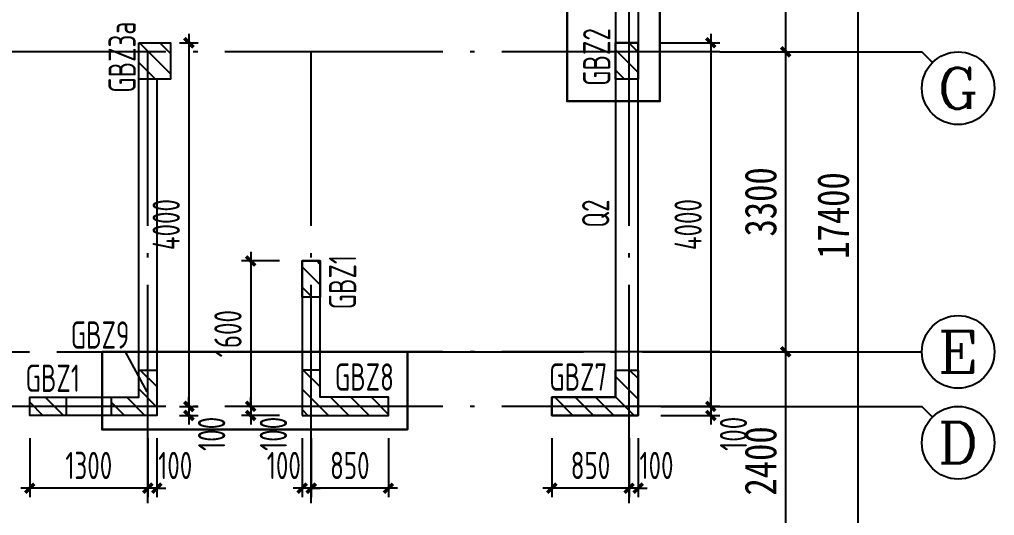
# Model space of a CAD drawing. Extents: x -144902 to 588294, y -160863 to 65494.
# Drawn here: x 22089 to 32827, y -118918 to -113462 of the extents above; entities that cross this region are included whole.
import ezdxf
from ezdxf.enums import TextEntityAlignment as Align

# ---------------------------------------------------------------- set-up
doc = ezdxf.new("R2010")
doc.units = 0
doc.header["$LTSCALE"] = 100
doc.linetypes.add('ACAD_ISO04W100', pattern=[30.5, 24, -3, 0.5, -3])
doc.layers.get('0').update_dxf_attribs({"linetype": 'CONTINUOUS'})
doc.layers.get('Defpoints').update_dxf_attribs({"linetype": 'CONTINUOUS'})
for name, color, linetype in [('AXIS', 3, 'CONTINUOUS'), ('AXIS_TEXT', 7, 'CONTINUOUS'), ('colu', 255, 'CONTINUOUS'), ('DIM', 3, 'CONTINUOUS'), ('DOTE', 253, 'ACAD_ISO04W100'), ('hatch1', 253, 'CONTINUOUS'), ('TEXT', 7, 'CONTINUOUS'), ('THIN', 7, 'CONTINUOUS'), ('剪力墙身标注', 7, 'CONTINUOUS'), ('砼墙', 3, 'CONTINUOUS'), ('门', 174, 'CONTINUOUS')]:
    doc.layers.add(name, color=color, linetype=linetype)
doc.styles.add('_HZTXT', font='complex.shx', dxfattribs={"width": 0.7, "bigfont": 'tssdchn.shx'})
doc.styles.add('COMPLEX', font='COMPLEX')
doc.styles.add('DIM_FONT', font='SIMHEI.TTF', dxfattribs={"width": 0.8})
doc.styles.get("Standard").update_dxf_attribs({"font": 'tssdeng.shx', "width": 0.7, "bigfont": 'tssdchn.shx'})
doc.styles.add('TSSD_Dimension', font='Tssdeng.shx', dxfattribs={"width": 0.7, "bigfont": 'tssdchn.shx'})
doc.dimstyles.new('_TCH_ARCH&&100', dxfattribs={"dimtxt": 350, "dimasz": 100, "dimexe": 250, "dimexo": 300, "dimgap": 100, "dimtad": 1, "dimdec": 0, "dimzin": 0, "dimdsep": 46, "dimtxsty": 'DIM_FONT', "dimblk": 'ARCHTICK', "dimcen": 0.09, "dimclrt": 7, "dimazin": 2, "dimtfac": 1, "dimtdec": 0, "dimtix": 1, "dimtmove": 2, "dimatfit": 3, "dimfxl": 1, "dimtolj": 1, "dimtzin": 0, "dimarcsym": 0})
doc.dimstyles.new('TSSD_100_100', dxfattribs={"dimtxt": 300, "dimasz": 100, "dimexe": 100, "dimexo": 250, "dimgap": 100, "dimtad": 1, "dimdec": 0, "dimzin": 0, "dimdsep": 46, "dimtxsty": 'TSSD_Dimension', "dimblk": 'ARCHTICK', "dimcen": 0, "dimdle": 100, "dimclrt": 7, "dimadec": 0, "dimazin": 0, "dimtfac": 1, "dimtdec": 0, "dimtix": 1, "dimtmove": 2, "dimatfit": 3, "dimfxl": 1, "dimtolj": 1, "dimtzin": 0, "dimarcsym": 0})
pattern_1 = [(135, (17084.77, -33305.15), (112.2532, 112.2532), [])]

# ---------------------------------------------------------------- blocks, each defined once
blk = doc.blocks.new('_ArchTick')
at = {"color": 0, "linetype": 'ByBlock', "const_width": 0.4}
blk.add_lwpolyline([(-0.5, -0.5), (0.5, 0.5)], dxfattribs=at)
blk = doc.blocks.new('*D1001')
at = {"layer": 'Defpoints', "color": 0}
for p in [(23502, -117818), (23602, -117818), (23502, -118618)]:
    blk.add_point(p, dxfattribs=at)
at = {"layer": 'DIM', "color": 0, "lineweight": -2}
for p, q in [((23502, -118068), (23502, -118718)), ((23602, -118068), (23602, -118718)), ((23502, -118618), (23402, -118618)), ((23602, -118618), (23502, -118618)), ((23602, -118618), (23702, -118618))]:
    blk.add_line(p, q, dxfattribs=at)
at = {"layer": 'DIM', "color": 0, "lineweight": -2, "xscale": 100, "yscale": 100, "zscale": 100}
blk.add_blockref('_ArchTick', (23502, -118618), dxfattribs=at)
at = {"layer": 'DIM', "color": 0, "lineweight": -2, "xscale": 100, "yscale": 100, "zscale": 100, "rotation": 180}
blk.add_blockref('_ArchTick', (23602, -118618), dxfattribs=at)
at = {"layer": 'DIM', "color": 7, "insert": (23804, -118368), "char_height": 300, "attachment_point": 5, "style": 'TSSD_Dimension'}
blk.add_mtext('\\A1;100', dxfattribs=at)
blk = doc.blocks.new('*D1002')
at = {"layer": 'Defpoints', "color": 0}
for p in [(22202, -117818), (23502, -117818), (22202, -118618)]:
    blk.add_point(p, dxfattribs=at)
at = {"layer": 'DIM', "color": 0, "lineweight": -2}
for p, q in [((22202, -118068), (22202, -118718)), ((23502, -118068), (23502, -118718)), ((23602, -118618), (22102, -118618))]:
    blk.add_line(p, q, dxfattribs=at)
at = {"layer": 'DIM', "color": 0, "lineweight": -2, "xscale": 100, "yscale": 100, "zscale": 100, "rotation": 180}
blk.add_blockref('_ArchTick', (22202, -118618), dxfattribs=at)
at = {"layer": 'DIM', "color": 0, "lineweight": -2, "xscale": 100, "yscale": 100, "zscale": 100}
blk.add_blockref('_ArchTick', (23502, -118618), dxfattribs=at)
at = {"layer": 'DIM', "color": 7, "insert": (22852, -118368), "char_height": 300, "attachment_point": 5, "style": 'TSSD_Dimension'}
blk.add_mtext('\\A1;1300', dxfattribs=at)
blk = doc.blocks.new('*D1003')
at = {"layer": 'Defpoints', "color": 0}
for p in [(25202, -116118), (24635, -117718), (25202, -117718)]:
    blk.add_point(p, dxfattribs=at)
at = {"layer": 'DIM', "color": 0, "lineweight": -2}
for p, q in [((24635, -116018), (24635, -117818)), ((24952, -116118), (24535, -116118)), ((24952, -117718), (24535, -117718))]:
    blk.add_line(p, q, dxfattribs=at)
at = {"layer": 'DIM', "color": 0, "lineweight": -2, "xscale": 100, "yscale": 100, "zscale": 100}
for p, rotation in [((24635, -116118), 90), ((24635, -117718), 270)]:
    blk.add_blockref('_ArchTick', p, dxfattribs=dict(at, rotation=rotation))
at = {"layer": 'DIM', "color": 7, "insert": (24385, -116918), "char_height": 300, "attachment_point": 5, "rotation": 90, "style": 'TSSD_Dimension'}
blk.add_mtext('\\A1;1600', dxfattribs=at)
blk = doc.blocks.new('*D1004')
at = {"layer": 'Defpoints', "color": 0}
for p in [(25302, -117818), (26152, -117818), (25302, -118618)]:
    blk.add_point(p, dxfattribs=at)
at = {"layer": 'DIM', "color": 0, "lineweight": -2}
for p, q in [((25302, -118068), (25302, -118718)), ((26152, -118068), (26152, -118718)), ((26252, -118618), (25202, -118618))]:
    blk.add_line(p, q, dxfattribs=at)
at = {"layer": 'DIM', "color": 0, "lineweight": -2, "xscale": 100, "yscale": 100, "zscale": 100, "rotation": 180}
blk.add_blockref('_ArchTick', (25302, -118618), dxfattribs=at)
at = {"layer": 'DIM', "color": 0, "lineweight": -2, "xscale": 100, "yscale": 100, "zscale": 100}
blk.add_blockref('_ArchTick', (26152, -118618), dxfattribs=at)
at = {"layer": 'DIM', "color": 7, "insert": (25727, -118368), "char_height": 300, "attachment_point": 5, "style": 'TSSD_Dimension'}
blk.add_mtext('\\A1;850', dxfattribs=at)
blk = doc.blocks.new('*D1005')
at = {"layer": 'Defpoints', "color": 0}
for p in [(25202, -117818), (25302, -117818), (25202, -118618)]:
    blk.add_point(p, dxfattribs=at)
at = {"layer": 'DIM', "color": 0, "lineweight": -2}
for p, q in [((25202, -118068), (25202, -118718)), ((25302, -118068), (25302, -118718)), ((25202, -118618), (25102, -118618)), ((25302, -118618), (25202, -118618)), ((25302, -118618), (25402, -118618))]:
    blk.add_line(p, q, dxfattribs=at)
at = {"layer": 'DIM', "color": 0, "lineweight": -2, "xscale": 100, "yscale": 100, "zscale": 100}
blk.add_blockref('_ArchTick', (25202, -118618), dxfattribs=at)
at = {"layer": 'DIM', "color": 0, "lineweight": -2, "xscale": 100, "yscale": 100, "zscale": 100, "rotation": 180}
blk.add_blockref('_ArchTick', (25302, -118618), dxfattribs=at)
at = {"layer": 'DIM', "color": 7, "insert": (25000, -118368), "char_height": 300, "attachment_point": 5, "style": 'TSSD_Dimension'}
blk.add_mtext('\\A1;100', dxfattribs=at)
blk = doc.blocks.new('*D1006')
at = {"layer": 'Defpoints', "color": 0}
for p in [(28902, -113718), (28902, -117718), (29702, -117718)]:
    blk.add_point(p, dxfattribs=at)
at = {"layer": 'DIM', "color": 0, "lineweight": -2}
for p, q in [((29702, -113618), (29702, -117818)), ((29152, -113718), (29802, -113718)), ((29152, -117718), (29802, -117718))]:
    blk.add_line(p, q, dxfattribs=at)
at = {"layer": 'DIM', "color": 0, "lineweight": -2, "xscale": 100, "yscale": 100, "zscale": 100}
for p, rotation in [((29702, -113718), 90), ((29702, -117718), 270)]:
    blk.add_blockref('_ArchTick', p, dxfattribs=dict(at, rotation=rotation))
at = {"layer": 'DIM', "color": 7, "insert": (29452, -115718), "char_height": 300, "attachment_point": 5, "rotation": 90, "style": 'TSSD_Dimension'}
blk.add_mtext('\\A1;4000', dxfattribs=at)
blk = doc.blocks.new('*D1007')
at = {"layer": 'Defpoints', "color": 0}
for p in [(28802, -117818), (28902, -117818), (28802, -118618)]:
    blk.add_point(p, dxfattribs=at)
at = {"layer": 'DIM', "color": 0, "lineweight": -2}
for p, q in [((28802, -118068), (28802, -118718)), ((28902, -118068), (28902, -118718)), ((28802, -118618), (28702, -118618)), ((28902, -118618), (28802, -118618)), ((28902, -118618), (29002, -118618))]:
    blk.add_line(p, q, dxfattribs=at)
at = {"layer": 'DIM', "color": 0, "lineweight": -2, "xscale": 100, "yscale": 100, "zscale": 100}
blk.add_blockref('_ArchTick', (28802, -118618), dxfattribs=at)
at = {"layer": 'DIM', "color": 0, "lineweight": -2, "xscale": 100, "yscale": 100, "zscale": 100, "rotation": 180}
blk.add_blockref('_ArchTick', (28902, -118618), dxfattribs=at)
at = {"layer": 'DIM', "color": 7, "insert": (29104, -118368), "char_height": 300, "attachment_point": 5, "style": 'TSSD_Dimension'}
blk.add_mtext('\\A1;100', dxfattribs=at)
blk = doc.blocks.new('*D1008')
at = {"layer": 'Defpoints', "color": 0}
for p in [(27952, -117818), (28802, -117818), (27952, -118618)]:
    blk.add_point(p, dxfattribs=at)
at = {"layer": 'DIM', "color": 0, "lineweight": -2}
for p, q in [((27952, -118068), (27952, -118718)), ((28802, -118068), (28802, -118718)), ((28902, -118618), (27852, -118618))]:
    blk.add_line(p, q, dxfattribs=at)
at = {"layer": 'DIM', "color": 0, "lineweight": -2, "xscale": 100, "yscale": 100, "zscale": 100, "rotation": 180}
blk.add_blockref('_ArchTick', (27952, -118618), dxfattribs=at)
at = {"layer": 'DIM', "color": 0, "lineweight": -2, "xscale": 100, "yscale": 100, "zscale": 100}
blk.add_blockref('_ArchTick', (28802, -118618), dxfattribs=at)
at = {"layer": 'DIM', "color": 7, "insert": (28377, -118368), "char_height": 300, "attachment_point": 5, "style": 'TSSD_Dimension'}
blk.add_mtext('\\A1;850', dxfattribs=at)
blk = doc.blocks.new('*D1013')
at = {"layer": 'Defpoints', "color": 0}
for p in [(28902, -117718), (28902, -117818), (29702, -117818)]:
    blk.add_point(p, dxfattribs=at)
at = {"layer": 'DIM', "color": 0, "lineweight": -2}
for p, q in [((29702, -117718), (29702, -117618)), ((29152, -117718), (29802, -117718)), ((29702, -117718), (29702, -117818)), ((29152, -117818), (29802, -117818)), ((29702, -117818), (29702, -117918))]:
    blk.add_line(p, q, dxfattribs=at)
at = {"layer": 'DIM', "color": 0, "lineweight": -2, "xscale": 100, "yscale": 100, "zscale": 100}
for p, rotation in [((29702, -117718), 270), ((29702, -117818), 90)]:
    blk.add_blockref('_ArchTick', p, dxfattribs=dict(at, rotation=rotation))
at = {"layer": 'DIM', "color": 7, "insert": (29952, -118020), "char_height": 300, "attachment_point": 5, "rotation": 90, "style": 'TSSD_Dimension'}
blk.add_mtext('\\A1;100', dxfattribs=at)
blk = doc.blocks.new('*D1014')
at = {"layer": 'Defpoints', "color": 0}
for p in [(25202, -117718), (24635, -117818), (25202, -117818)]:
    blk.add_point(p, dxfattribs=at)
at = {"layer": 'DIM', "color": 0, "lineweight": -2}
for p, q in [((24635, -117718), (24635, -117618)), ((24952, -117718), (24535, -117718)), ((24635, -117718), (24635, -117818)), ((24952, -117818), (24535, -117818)), ((24635, -117818), (24635, -117918))]:
    blk.add_line(p, q, dxfattribs=at)
at = {"layer": 'DIM', "color": 0, "lineweight": -2, "xscale": 100, "yscale": 100, "zscale": 100}
for p, rotation in [((24635, -117718), 270), ((24635, -117818), 90)]:
    blk.add_blockref('_ArchTick', p, dxfattribs=dict(at, rotation=rotation))
at = {"layer": 'DIM', "color": 7, "insert": (24885, -118020), "char_height": 300, "attachment_point": 5, "rotation": 90, "style": 'TSSD_Dimension'}
blk.add_mtext('\\A1;100', dxfattribs=at)
blk = doc.blocks.new('*D1015')
at = {"layer": 'Defpoints', "color": 0}
for p in [(23602, -113718), (23602, -117718), (23955, -117718)]:
    blk.add_point(p, dxfattribs=at)
at = {"layer": 'DIM', "color": 0, "lineweight": -2}
for p, q in [((23955, -113618), (23955, -117818)), ((23852, -113718), (24055, -113718)), ((23852, -117718), (24055, -117718))]:
    blk.add_line(p, q, dxfattribs=at)
at = {"layer": 'DIM', "color": 0, "lineweight": -2, "xscale": 100, "yscale": 100, "zscale": 100}
for p, rotation in [((23955, -113718), 90), ((23955, -117718), 270)]:
    blk.add_blockref('_ArchTick', p, dxfattribs=dict(at, rotation=rotation))
at = {"layer": 'DIM', "color": 7, "insert": (23705, -115718), "char_height": 300, "attachment_point": 5, "rotation": 90, "style": 'TSSD_Dimension'}
blk.add_mtext('\\A1;4000', dxfattribs=at)
blk = doc.blocks.new('*D1016')
at = {"layer": 'Defpoints', "color": 0}
for p in [(23602, -117718), (23602, -117818), (23955, -117818)]:
    blk.add_point(p, dxfattribs=at)
at = {"layer": 'DIM', "color": 0, "lineweight": -2}
for p, q in [((23955, -117718), (23955, -117618)), ((23852, -117718), (24055, -117718)), ((23955, -117718), (23955, -117818)), ((23852, -117818), (24055, -117818)), ((23955, -117818), (23955, -117918))]:
    blk.add_line(p, q, dxfattribs=at)
at = {"layer": 'DIM', "color": 0, "lineweight": -2, "xscale": 100, "yscale": 100, "zscale": 100}
for p, rotation in [((23955, -117718), 270), ((23955, -117818), 90)]:
    blk.add_blockref('_ArchTick', p, dxfattribs=dict(at, rotation=rotation))
at = {"layer": 'DIM', "color": 7, "insert": (24205, -118020), "char_height": 300, "attachment_point": 5, "rotation": 90, "style": 'TSSD_Dimension'}
blk.add_mtext('\\A1;100', dxfattribs=at)
blk = doc.blocks.new('*D1141')
at = {"layer": 'AXIS', "color": 0, "lineweight": -2}
for p, q in [((30102, -117118), (30777, -117118)), ((30527, -119518), (30527, -117118)), ((30102, -119518), (30777, -119518))]:
    blk.add_line(p, q, dxfattribs=at)
at = {"layer": 'Defpoints', "color": 0}
for p in [(29802, -117118), (30527, -117118), (29802, -119518)]:
    blk.add_point(p, dxfattribs=at)
at = {"layer": 'AXIS', "color": 0, "lineweight": -2, "xscale": 100, "yscale": 100, "zscale": 100}
for p, rotation in [((30527, -117118), 90), ((30527, -119518), 270)]:
    blk.add_blockref('_ArchTick', p, dxfattribs=dict(at, rotation=rotation))
at = {"layer": 'AXIS', "color": 7, "insert": (30252, -118318), "char_height": 350, "attachment_point": 5, "rotation": 90, "style": 'DIM_FONT'}
blk.add_mtext('\\A1;2400', dxfattribs=at)
blk = doc.blocks.new('*D1142')
at = {"layer": 'AXIS', "color": 0, "lineweight": -2}
for p, q in [((30102, -113818), (30777, -113818)), ((30527, -117118), (30527, -113818)), ((30102, -117118), (30777, -117118))]:
    blk.add_line(p, q, dxfattribs=at)
at = {"layer": 'Defpoints', "color": 0}
for p in [(29802, -113818), (30527, -113818), (29802, -117118)]:
    blk.add_point(p, dxfattribs=at)
at = {"layer": 'AXIS', "color": 0, "lineweight": -2, "xscale": 100, "yscale": 100, "zscale": 100}
for p, rotation in [((30527, -113818), 90), ((30527, -117118), 270)]:
    blk.add_blockref('_ArchTick', p, dxfattribs=dict(at, rotation=rotation))
at = {"layer": 'AXIS', "color": 7, "insert": (30252, -115468), "char_height": 350, "attachment_point": 5, "rotation": 90, "style": 'DIM_FONT'}
blk.add_mtext('\\A1;3300', dxfattribs=at)
blk = doc.blocks.new('*D1143')
at = {"layer": 'AXIS', "color": 0, "lineweight": -2}
for p, q in [((30102, -111118), (30777, -111118)), ((30527, -113818), (30527, -111118)), ((30102, -113818), (30777, -113818))]:
    blk.add_line(p, q, dxfattribs=at)
at = {"layer": 'Defpoints', "color": 0}
for p in [(29802, -111118), (30527, -111118), (29802, -113818)]:
    blk.add_point(p, dxfattribs=at)
at = {"layer": 'AXIS', "color": 0, "lineweight": -2, "xscale": 100, "yscale": 100, "zscale": 100}
for p, rotation in [((30527, -111118), 90), ((30527, -113818), 270)]:
    blk.add_blockref('_ArchTick', p, dxfattribs=dict(at, rotation=rotation))
at = {"layer": 'AXIS', "color": 7, "insert": (30252, -112468), "char_height": 350, "attachment_point": 5, "rotation": 90, "style": 'DIM_FONT'}
blk.add_mtext('\\A1;2700', dxfattribs=at)
blk = doc.blocks.new('*D1146')
at = {"layer": 'AXIS', "color": 0, "lineweight": -2}
for p, q in [((30102, -106918), (31577, -106918)), ((31327, -124318), (31327, -106918)), ((30102, -124318), (31577, -124318))]:
    blk.add_line(p, q, dxfattribs=at)
at = {"layer": 'Defpoints', "color": 0}
for p in [(29802, -106918), (31327, -106918), (29802, -124318, 0)]:
    blk.add_point(p, dxfattribs=at)
at = {"layer": 'AXIS', "color": 0, "lineweight": -2, "xscale": 100, "yscale": 100, "zscale": 100}
for p, rotation in [((31327, -106918), 90), ((31327, -124318), 270)]:
    blk.add_blockref('_ArchTick', p, dxfattribs=dict(at, rotation=rotation))
at = {"layer": 'AXIS', "color": 7, "insert": (31052, -115618), "char_height": 350, "attachment_point": 5, "rotation": 90, "style": 'DIM_FONT'}
blk.add_mtext('\\A1;17400', dxfattribs=at)
blk = doc.blocks.new('_AXISO')
blk.add_circle((0, 0), 0.5)
at = {"layer": 'AXIS_TEXT', "style": 'COMPLEX', "width": 1.041667}
blk.add_attdef('A', text='', height=0.56, dxfattribs=at).set_placement((-0.25, -0.28), (0.25, -0.28), align=Align.FIT)

msp = doc.modelspace()

# ---------------------------------------------------------------- hatches: boundary and pattern name
at = {"layer": 'hatch1'}
h = msp.add_hatch(dxfattribs=at)
h.set_pattern_fill('ANSI31', color=256, scale=50, style=0)
h.set_pattern_definition(pattern_1)
h.paths.add_polyline_path([(23401.594, -113718.124), (23751.594, -113718.124), (23751.594, -114118.124), (23401.594, -114118.124)])
h = msp.add_hatch(dxfattribs=at)
h.set_pattern_fill('ANSI31', color=256, scale=50, style=0)
h.set_pattern_definition(pattern_1)
h.paths.add_polyline_path([(28901.594, -113718.529), (28901.594, -114118.529), (28651.594, -114118.529), (28651.594, -113718.529)])
h = msp.add_hatch(dxfattribs=at)
h.set_pattern_fill('ANSI31', color=256, scale=50, style=0)
h.set_pattern_definition(pattern_1)
h.paths.add_polyline_path([(25401.594, -116118.135), (25401.594, -116518.135), (25201.594, -116518.135), (25201.594, -116118.135)])
h = msp.add_hatch(dxfattribs=at)
h.set_pattern_fill('ANSI31', color=256, scale=50, style=0)
h.set_pattern_definition(pattern_1)
h.paths.add_polyline_path([(23601.594, -117818.135), (23102.081, -117818.135), (23102.081, -117618.138), (23402.081, -117618.138), (23402.052, -117318.15), (23601.605, -117318.142)])
h = msp.add_hatch(dxfattribs=at)
h.set_pattern_fill('ANSI31', color=256, scale=50, style=0)
h.set_pattern_definition(pattern_1)
h.paths.add_polyline_path([(25201.594, -117818.135), (26151.594, -117818.135), (26151.594, -117618.138), (25401.107, -117618.138), (25401.136, -117318.15), (25201.583, -117318.142)])
h = msp.add_hatch(dxfattribs=at)
h.set_pattern_fill('ANSI31', color=256, scale=50, style=0)
h.set_pattern_definition(pattern_1)
h.paths.add_polyline_path([(28651.594, -117618.125), (28651.594, -117318.125), (28901.594, -117318.125), (28901.594, -117818.125), (27951.594, -117818.125), (27951.594, -117618.125)])
h = msp.add_hatch(dxfattribs=at)
h.set_pattern_fill('ANSI31', color=256, scale=50, style=0)
h.set_pattern_definition(pattern_1)
h.paths.add_polyline_path([(22601.594, -117818.313), (22201.594, -117818.313), (22201.594, -117618.313), (22601.594, -117618.313)])

# ---------------------------------------------------------------- linework, layer by layer
at = {"color": 1, "lineweight": 30}
msp.add_lwpolyline([(28119.93, -112253.926), (29142.732, -112253.926), (29142.732, -114361.251), (28119.93, -114361.251)], close=True, dxfattribs=at)
at = {"color": 1, "lineweight": 30, "elevation": 0}
msp.add_lwpolyline([(22998.638, -117118.135), (26360.986, -117118.135), (26360.986, -117972.282), (22998.638, -117972.282)], close=True, dxfattribs=at)
at = {"layer": 'AXIS'}
for p, q in [((29801.594, -113818.135, 0), (32026.594, -113818.135, 0)), ((32143.751, -113935.292, 0), (32026.594, -113818.135, 0)), ((29801.594, -117118.135, 0), (32026.594, -117118.135, 0)), ((29801.594, -117718.135, 0), (32026.594, -117718.135, 0)), ((32143.751, -117835.292, 0), (32026.594, -117718.135, 0))]:
    msp.add_line(p, q, dxfattribs=at)
at = {"layer": 'colu', "color": 1, "elevation": 0}
msp.add_lwpolyline([(23401.594, -113718.124), (23751.594, -113718.124), (23751.594, -114118.124), (23401.594, -114118.124)], close=True, dxfattribs=at)
for points in [[(28901.594, -113718.529), (28901.594, -114118.529), (28651.594, -114118.529), (28651.594, -113718.529), (28901.594, -113718.529)], [(25401.594, -116118.135), (25401.594, -116518.135), (25201.594, -116518.135), (25201.594, -116118.135), (25401.594, -116118.135)], [(23601.594, -117818.135), (23102.081, -117818.135), (23102.081, -117618.138), (23402.081, -117618.138), (23402.052, -117318.15), (23601.605, -117318.142), (23601.594, -117818.135)], [(25201.594, -117818.135), (26151.594, -117818.135), (26151.594, -117618.138), (25401.107, -117618.138), (25401.136, -117318.15), (25201.583, -117318.142), (25201.594, -117818.135)], [(28651.594, -117618.125), (28651.594, -117318.125), (28901.594, -117318.125), (28901.594, -117818.125), (27951.594, -117818.125), (27951.594, -117618.125), (28651.594, -117618.125)], [(22601.594, -117818.313), (22201.594, -117818.313), (22201.594, -117618.313), (22601.594, -117618.313), (22601.594, -117818.313)]]:
    msp.add_lwpolyline(points, dxfattribs=at)
at = {"layer": 'DOTE'}
for p, q in [((28801.594, -124881.378, 0), (28801.594, -105918.135, 0)), ((29801.594, -113818.135, 0), (19601.594, -113818.135, 0)), ((23501.594, -124881.378, 0), (23501.594, -113818.135, 0)), ((25301.594, -124881.378, 0), (25301.594, -113818.135, 0)), ((1499.428, -117118.135, 0), (29801.594, -117118.135, 0)), ((29801.594, -117118.135, 0), (25301.594, -117118.135, 0)), ((29801.594, -117718.135, 0), (-11298.406, -117718.135, 0))]:
    msp.add_line(p, q, dxfattribs=at)
at = {"layer": 'THIN', "color": 100}
for p in [(22524.909, -117117.402, 0), (23495.132, -117559.643, 0)]:
    msp.add_line(p, (23255.713, -117117.402, 0), dxfattribs=at)
at = {"layer": '砼墙', "elevation": 0}
for points in [[(23401.594, -113718.124), (23751.594, -113718.124), (23751.594, -114118.124), (23601.594, -114118.124), (23601.594, -117818.135), (22201.594, -117818.135), (22201.594, -117618.135), (23401.594, -117618.135)], [(28651.594, -117618.125), (27951.594, -117618.125), (27951.594, -117818.125), (28901.594, -117818.125), (28901.594, -113718.125), (28651.594, -113718.125)], [(25201.594, -117818.125), (26151.594, -117818.125), (26151.594, -117618.125), (25401.594, -117618.125), (25401.594, -116118.135), (25201.594, -116118.135)]]:
    msp.add_lwpolyline(points, close=True, dxfattribs=at)
at = {"layer": '门'}
for p, q in [((28651.594, -112718.125, 0), (28651.594, -113718.529, 0)), ((28901.594, -112718.125, 0), (28901.594, -113718.125, 0))]:
    msp.add_line(p, q, dxfattribs=at)

# ---------------------------------------------------------------- block references
at = {"layer": 'AXIS'}
ref = msp.add_blockref('_AXISO', (32426.594, -114218.135, 0), dxfattribs=dict(at, xscale=800, yscale=800, zscale=800))
ref.add_attrib('A', 'G', dxfattribs={"layer": 'AXIS_TEXT', "height": 452.548, "style": '_HZTXT', "width": 1.166667}).set_placement((32200.32, -114444.409, 0), (32652.868, -114444.409, 0), align=Align.FIT)
ref = msp.add_blockref('_AXISO', (32426.594, -117118.135, 0), dxfattribs=dict(at, xscale=800, yscale=800, zscale=800))
ref.add_attrib('A', 'E', dxfattribs={"layer": 'AXIS_TEXT', "height": 452.548, "style": '_HZTXT', "width": 1.3125}).set_placement((32200.32, -117344.409, 0), (32652.868, -117344.409, 0), align=Align.FIT)
ref = msp.add_blockref('_AXISO', (32426.594, -118118.135, 0), dxfattribs=dict(at, xscale=800, yscale=800, zscale=800))
ref.add_attrib('A', 'D', dxfattribs={"layer": 'AXIS_TEXT', "height": 452.548, "style": '_HZTXT', "width": 1.235294}).set_placement((32200.32, -118344.409, 0), (32652.868, -118344.409, 0), align=Align.FIT)

# ---------------------------------------------------------------- texts
at = {"layer": 'TEXT', "color": 100, "width": 0.7}
for s, p in [('GBZ3a', (23369.29, -114268.436, 0)), ('GBZ2', (28596.195, -114192.582, 0)), ('GBZ1', (25796.727, -116651.502, 0))]:
    msp.add_text(s, height=300, rotation=90, dxfattribs=at).set_placement(p)
for s, p in [('GBZ9', (22652.892, -117082.54, 0)), ('GBZ8', (25561.373, -117544.928, 0)), ('GBZ7', (27922.277, -117544.928, 0)), ('GBZ1', (22155.088, -117558.454, 0))]:
    msp.add_text(s, height=300, dxfattribs=at).set_placement(p)
at = {"layer": '剪力墙身标注', "color": 3, "width": 0.7}
msp.add_text('Q2', height=300, rotation=90, dxfattribs=at).set_placement((28584.493, -115753.058, 0))

# ---------------------------------------------------------------- dimensions: what is measured, and where the dimension line sits
at = {"layer": 'AXIS'}
for p1, p2, distance, picture, middle in [((29801.594, -124318.135, 0), (29801.594, -106918.135, 0), -1525, '*D1146', (31051.594, -115618.135, 0)), ((29801.594, -113818.135, 0), (29801.594, -111118.135, 0), -725, '*D1143', (30251.594, -112468.135, 0)), ((29801.594, -117118.135, 0), (29801.594, -113818.135, 0), -725, '*D1142', (30251.594, -115468.135, 0)), ((29801.594, -119518.135, 0), (29801.594, -117118.135, 0), -725, '*D1141', (30251.594, -118318.135, 0))]:
    dim = msp.add_aligned_dim(p1=p1, p2=p2, distance=distance, dimstyle='_TCH_ARCH&&100', dxfattribs=at)
    dim.commit()
    dim.dimension.update_dxf_attribs({"geometry": picture, "text_midpoint": middle})
at = {"layer": 'DIM'}
dim = msp.add_linear_dim(base=(23954.6, -117718.135, 0), p1=(23601.594, -113718.124, 0), p2=(23601.594, -117718.135, 0), angle=90, dimstyle='TSSD_100_100', dxfattribs=at)
dim.commit()
dim.dimension.update_dxf_attribs({"geometry": '*D1015', "text_midpoint": (23704.6, -115718.13, 0)})
for p1, p2, distance, picture, middle in [((28901.594, -113718.125, 0), (28901.594, -117718.135, 0), 800, '*D1006', (29451.594, -115718.13, 0)), ((25201.594, -116118.135, 0), (25201.594, -117718.135, 0), -566.925, '*D1003', (24384.669, -116918.135, 0)), ((23501.594, -117818.135, 0), (22201.594, -117818.135, 0), 800, '*D1002', (22851.594, -118368.135, 0)), ((26151.594, -117818.125, 0), (25301.594, -117818.125, 0), 800, '*D1004', (25726.594, -118368.125, 0)), ((28801.594, -117818.125, 0), (27951.594, -117818.125, 0), 800, '*D1008', (28376.594, -118368.125, 0))]:
    dim = msp.add_aligned_dim(p1=p1, p2=p2, distance=distance, dimstyle='TSSD_100_100', dxfattribs=at)
    dim.commit()
    dim.dimension.update_dxf_attribs({"geometry": picture, "text_midpoint": middle})
for base, p1, p2, angle, picture, middle, dimtype in [((23954.6, -117818.135, 0), (23601.594, -117718.135, 0), (23601.594, -117818.135, 0), 90, '*D1016', (24204.6, -118020.058, 0), 160), ((24634.669, -117818.125, 0), (25201.594, -117718.135, 0), (25201.594, -117818.125, 0), 270, '*D1014', (24884.669, -118020.048, 0), 161), ((29701.594, -117818.125, 0), (28901.594, -117718.135, 0), (28901.594, -117818.125, 0), 270, '*D1013', (29951.594, -118020.048, 0), 161), ((23501.594, -118618.135, 0), (23601.594, -117818.135, 0), (23501.594, -117818.135, 0), 180, '*D1001', (23803.517, -118368.135, 0), 161), ((25201.594, -118618.125, 0), (25301.594, -117818.125, 0), (25201.594, -117818.125, 0), 180, '*D1005', (24999.671, -118368.125, 0), 161), ((28801.594, -118618.125, 0), (28901.594, -117818.125, 0), (28801.594, -117818.125, 0), 180, '*D1007', (29103.517, -118368.125, 0), 161)]:
    dim = msp.add_linear_dim(base=base, p1=p1, p2=p2, angle=angle, dimstyle='TSSD_100_100', dxfattribs=at)
    dim.commit()
    dim.dimension.update_dxf_attribs({"geometry": picture, "text_midpoint": middle, "dimtype": dimtype})

doc.saveas('drawing.dxf')
